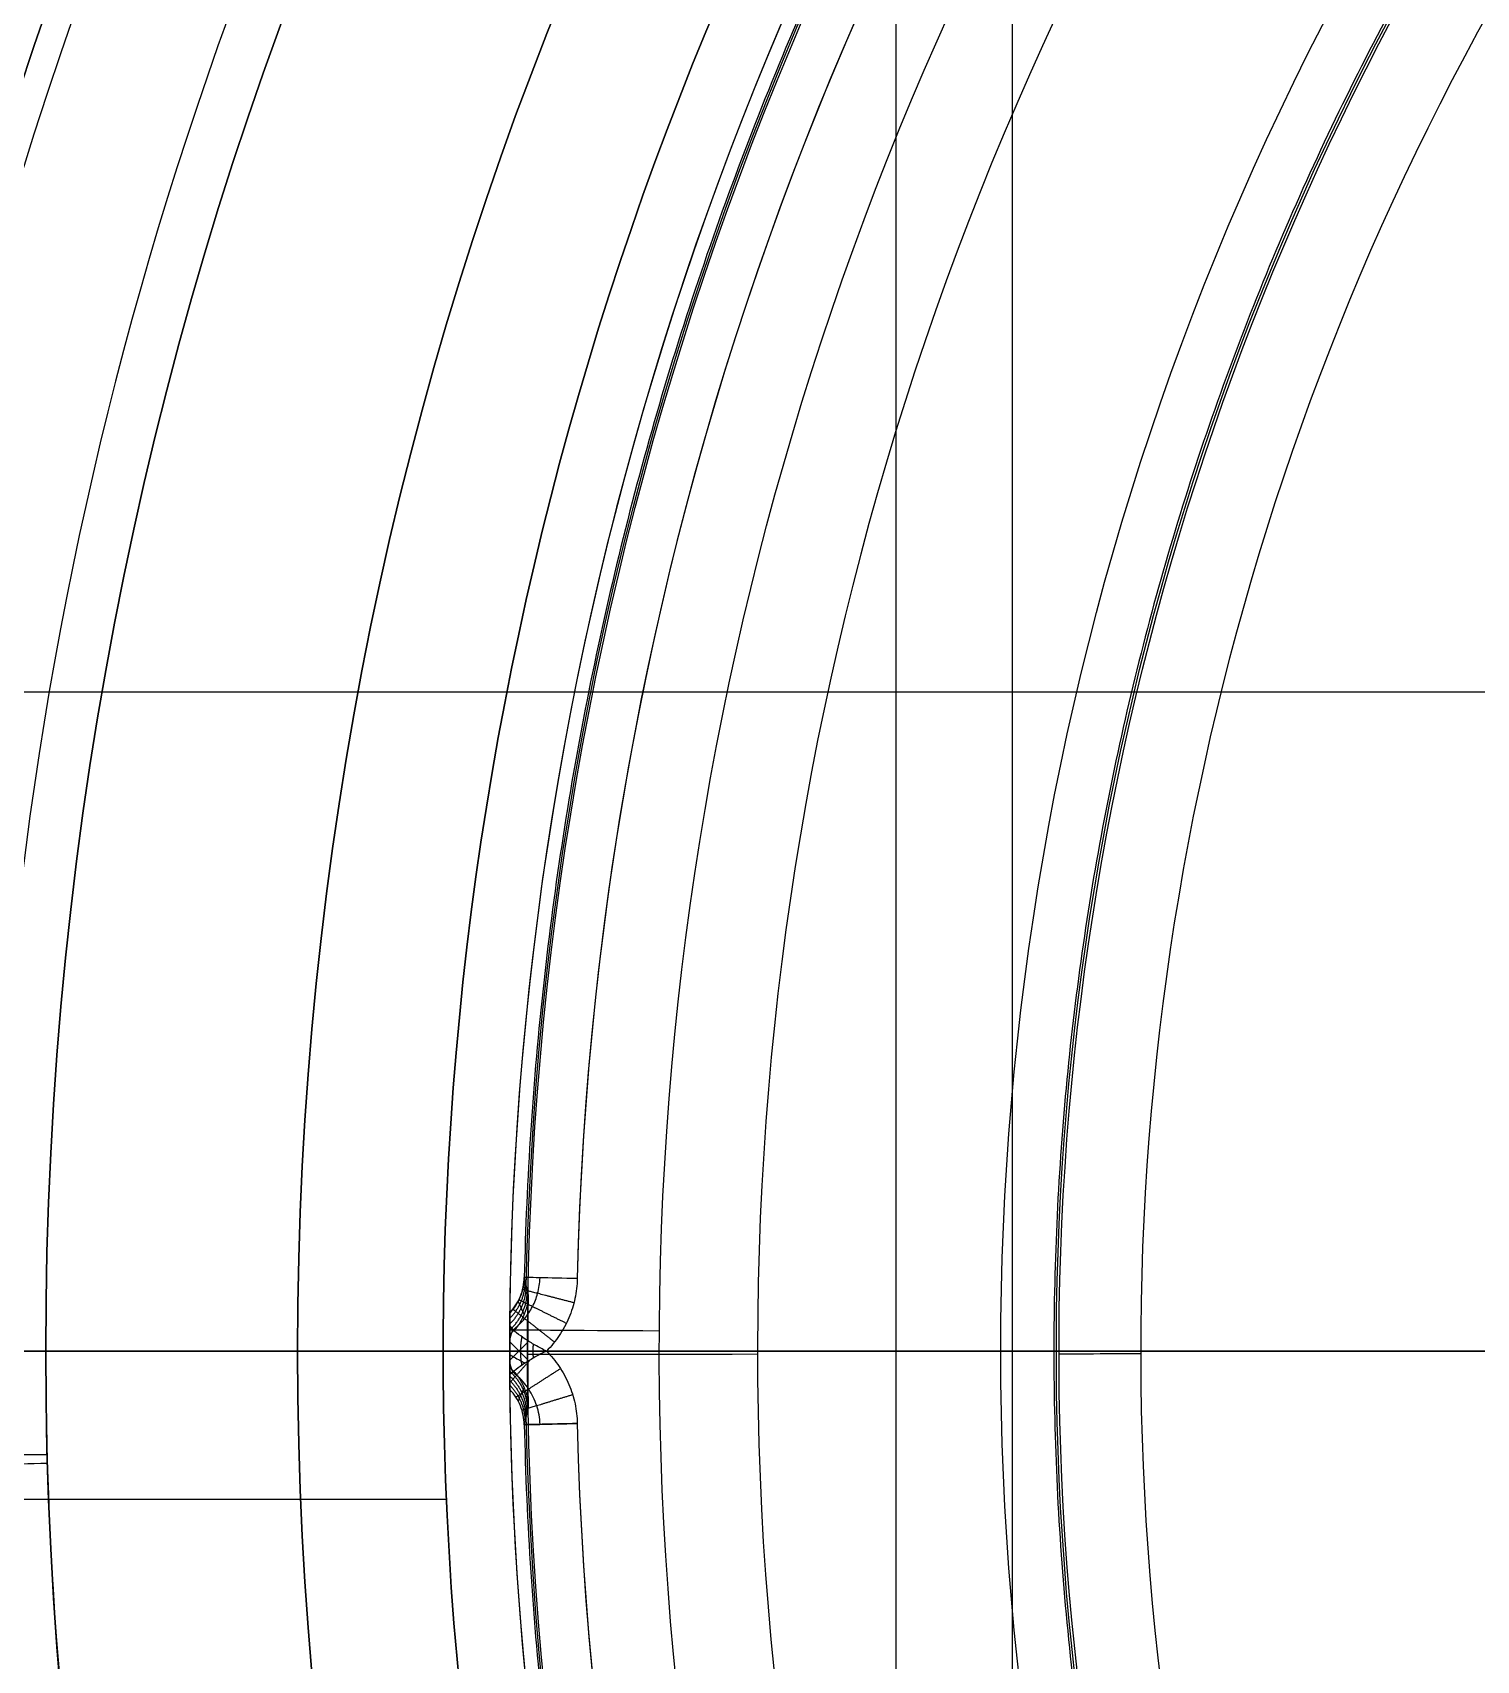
# Model space of a CAD drawing. Header units: centimetres. Extents: x -2.5 to 2.5, y -13.5 to 2.5.
# Drawn here: x -1.455 to -0.91, y -0.117 to 0.497 of the extents above; entities that cross this region are included whole.
import ezdxf

# ---------------------------------------------------------------- set-up
doc = ezdxf.new("R2010")
doc.units = ezdxf.units.CM
doc.layers.add('Default', color=7, linetype='Continuous', true_color=0x000000)

msp = doc.modelspace()

# ---------------------------------------------------------------- linework, layer by layer
at = {"layer": 'Default'}
for p, q in [((-1.085444867418393, -0.703188286738588, 3.05025), (-1.085444867418393, 0.7031882867385879, 3.05025)), ((-1.129334868729999, -0.5354106252681824, 1.8), (-1.129334868729999, 0.5354106253014034, 1.8)), ((-1.934088661488434, 0.2485981687420008, 3.25025), (1.934088661488434, 0.2485981687420008, 3.25025)), ((-0.4909104886577, 1.110223024625157e-16, 3.05025), (-1.679979246179, 1.110223024625157e-16, 3.05025)), ((-1.355, 0, -2.85), (-1.6, 0, -2.85)), ((-1.275, 0, 1.425), (-1.275, 0, 1.80390481340892)), ((-1.275, 0, 2), (-1.275, 0, 2.038058874029016)), ((-1.274995338086848, 0.003447877235792089, 2), (-1.268250340622577, -0.00329712022847909, 2)), ((-1.274995338067426, -0.003447884330139511, 2), (-1.268250340641236, 0.003297113096050755, 2)), ((-1.268181070798446, 0, 2.008428641840817), (-1.268254626441446, 0, 1.999999999999997)), ((-1.261131908990673, 0, 1.8), (-1.089826224211975, 0, 1.8)), ((-1.067802784775324, 0, 2.051775926654981), (-1.069825748228507, 0, 1.819967275293844)), ((-1.449470755163657, -0.03917307653600988, -2.3), (-1.599520399273624, -0.03917307653600988, -2.3)), ((-1.298792949515817, -0.05600780564355023, 1.4), (-1.523971169653997, -0.05600780564355023, 1.4))]:
    msp.add_line(p, q, dxfattribs=at)
for centre, radius, start, end in [((0, -3.552713678800501e-16, -12.2), 2.499690594652, 90.00000000000001, 270), ((6.260144145811217e-31, -2.810513849101996e-15, -12), 2.15, 6.258339040098019e-14, 180), ((1.026037000564491e-30, -2.847253253075996e-15, -12.2), 2.15, 8.802782785268832e-14, 180), ((0, 0, -12.1), 2.15, 0, 180), ((-1.414489680939823e-09, -1.493782253447762e-09, -11.7), 2.032971016854729, 44.41990661493926, 268.9001442872669), ((-3.742783860616328e-13, -3.552713678800501e-16, 2.203600857458), 2.003255677910626, 58.7228649888192, 180), ((0, -5.329070518200752e-16, -3.2), 1.999999999999999, 90.00000000000001, 270), ((-2.665881612866612e-23, 1.550963648536927e-26, 2.75025), 2, 6.808335925920901e-14, 180.0000000004184), ((8.110872002696602e-24, 6.462348535570529e-28, 3.20025), 2, 359.9999999997692, 180), ((0, 0, 2.97525), 2, 0, 180), ((-3.781255180363882e-32, -1.577721810442024e-30, 2.70025), 1.95, 4.877168357825511e-14, 180), ((3.794285072632901e-44, 1.893266172530429e-30, 3.25025), 1.95, 5.921042714818517e-14, 180), ((4.571270710749215e-32, -2.68212707775144e-30, 2.733148992834), 1.865415327864, 5.56658527882042e-14, 180), ((9.768836129104305e-31, -2.847253253075997e-15, -12.2), 1.85, 8.802782785268759e-14, 180), ((0, 0, -12.1), 1.85, 0, 180), ((1.776356839400251e-16, 0, 2.3), 1.82, 7.016709298534877e-15, 180), ((0, 0, 2.28), 1.8, 7.016709298534877e-15, 180), ((-3.552713678800501e-16, 3.552713678800501e-16, 2.197942286341), 1.8, 90.00000000000001, 180), ((-3.552713678800501e-16, 3.552713678800501e-16, 2.042057713659), 1.8, 90.00000000000001, 180), ((0, 0, 1.4), 1.8, 0, 180), ((0, 0, 1.625), 1.775, 90, 270), ((0, 0, 2.218104481907), 1.775, 90, 270), ((0, 0, 1.7715522409535), 1.775, 90, 270), ((0, 0, 2.230604481907), 1.775, 90.46838930645275, 270), ((-2.40802933149098e-12, -1.486122336302742e-12, -11.7), 1.7086088901431, 55.00316425220173, 268.5990959644928), ((0, 0, -11.7), 1.70860889014, 55.00316425226172, 268.5990959644133), ((0, 8.881784197001252e-16, -3.2), 1.700000000000001, 90.00000000000001, 270), ((1.576960784177572e-13, -2.664535259100376e-15, -12.2), 1.700000000000158, 44.99922551872517, 180), ((0, 0, -11.949951539505), 1.7, 44.99922551872132, 180), ((0, -1.776356839400251e-16, 1.943104481907), 1.695, 90.00000000000001, 270), ((0, -1.776356839400251e-16, 2.193104481907), 1.695, 90.00000000000001, 270), ((0, 0, 1.968104481907), 1.67, 90.00000000000001, 270), ((-6.418400859435261e-09, 4.475350401378365e-09, -2.3), 1.60000000544864, 304.7777720339693, 235.2222891541464), ((0, 0, -2.85), 1.6, 90.00000000000001, 270), ((0, 0, 1.4), 1.592735026919, 7.016709298534877e-15, 180), ((0, 0, 1.3), 1.535, 7.016709298534877e-15, 180), ((0, 0, 0.9500000000000001), 1.535, 0, 180), ((-6.090588475787544e-09, 2.87672047960541e-07, 1.6), 1.574999693184827, 110.3329123390494, 69.66708705205367), ((-7.888609052210118e-31, -8.881784197001282e-17, 0.5), 1.469836076253, 90.00000000000001, 270.0000000000001), ((-1.802714568569962e-31, -1.037837607336e-15, -2.35), 1.45, 0, 180), ((0, 0, 0.8650000000000001), 1.45, 0, 180), ((-1.776356839400251e-16, 1.776356839400251e-16, 0.5019870922843003), 1.45, 90.00000000061233, 180), ((1.479396646715422e-12, -9.206964080021863e-11, 1.4), 1.525000000073368, 112.0971810042805, 67.9028189950204), ((-2.003871841296328e-31, -1.055288824224e-15, -2.445), 1.355, 0, 180), ((0, 0, 1.4), 1.3, 118.4481734429889, 61.55182655701113), ((-3.070880286606946e-17, 1.694822060471779e-12, 1.425), 1.274999999998073, 118.4481734430453, 61.55182655695467), ((-3.267608406076761e-13, 9.345080265177331e-13, 2.038058873912966), 1.274999999998938, 118.448173491628, 269.6396628476234), ((0, 0, 1.7315294370165), 1.275, 118.448173467315, 61.55182647779476), ((8.881784197001273e-17, -9.174883075502294e-13, 2.143109796070999), 1.181485151023046, 118.722967137101, 61.27703286289901), ((4.440892098500626e-17, -1.101518876112095e-12, 2.097504004866), 1.037010000488325, 123.7969889265694, 56.20301107343055), ((-4.32157865049021e-11, 3.853095620343083e-11, 1.800000000017785), 1.249824701018576, 139.5589140320579, 178.7467931676473), ((0, 0, 1.8), 1.249824701076, 140.861921012843, 178.7467931659247), ((-8.505486093213222e-10, 2.237050323689053e-11, 2), 1.268254625591334, 179.0476281831752, 180.9523721402687), ((8.065242873556145e-09, 4.394762325219701e-11, 2), 1.275000008065342, 179.7175882027403, 180.2824115602164), ((0, 0, -12.1), 2.15, 180, 0), ((-1.751043754438797e-12, -1.84297022087776e-15, 2.203600857458), 2.003255677909249, 179.9999999999999, 238.7228649884983), ((5.445089946102565e-32, 1.577721810442024e-31, 2.733148992834), 1.865415327864, 180, 6.145651548693434e-14), ((0, 0, -12.1), 1.85, 180, 0), ((1.776356839400251e-16, 0, 2.3), 1.82, 180, 0), ((0, 0, 2.28), 1.8, 180, 0), ((0, 0, 2.042057713659), 1.8, 180, 270), ((0, 0, 1.4), 1.8, 180, 0), ((-1.805553913884908e-31, -8.832776948146517e-30, 2.984452014333), 1.773948508258, 179.9999999999993, 359.9999999999994), ((0, 0, -11.95018562705), 1.7, 180, 0), ((0, 0, 1.4), 1.592735026919, 180, 0), ((0, 0, 1.3), 1.535, 180, 0), ((0, 0, 0.9500000000000001), 1.535, 180, 0), ((0, 0, 0.8650000000000001), 1.45, 180, 0), ((0, 0, 0.5019870922842999), 1.45, 180, 270.0000000006124), ((3.823495761736303e-31, -2.810513849101997e-15, -12), 2.15, 180, 4.854997180391044e-14), ((1.092437577629426e-30, -2.847253253075997e-15, -12.2), 1.85, 180, 7.399440925561782e-14), ((-1.085463873042923e-31, -1.037837607336e-15, -2.35), 1.45, 180, 0), ((-1.137500810156507e-31, -1.055288824224e-15, -2.445), 1.355, 180, 0), ((-1.155045923347484e-31, -1.129686117271999e-15, -2.85), 1.355, 180, 0), ((-3.579269325371115e-10, -3.067585296889775e-10, 1.800000000155609), 1.249824700605068, 181.2532068266969, 220.4410859679422), ((0, 0, 1.8), 1.249824701076, 181.2532068403974, 220.2722720065723)]:
    msp.add_arc(centre, radius, start, end, dxfattribs=at)
at = {"layer": 'Default', "extrusion": (0, 0, -1)}
for centre, radius, start, end in [((-3.410332196196464e-07, 8.468541827344467e-07, 11.6), 2.132971868070293, 271.0998644742624, 132.7700319573599), ((0, 1.387778780781446e-17, 11.5897184822), 2.132441063012, 271.0998557517826, 90), ((-5.329070518200752e-16, -1.256106330060902e-13, -2.1), 2.000000000000126, 301.4084727153809, 89.99999999999999), ((0, 0, 0.5500000000000003), 2, 343.3398559759547, 89.99999999999999), ((9.775724749385784e-32, -1.97215226305253e-32, -2.70025), 1.912399958904, 359.9999999999999, 180), ((-1.088625035737969e-30, -2.810513849101997e-15, 12), 1.85, 0, 179.9999999999999), ((-5.433453440641863e-31, -1.262177448353619e-30, -2.984452014333), 1.773948508258, 6.671863942229313e-13, 180.0000000000007), ((1.060544128062e-15, -1.156408302449563e-13, -2.12), 1.845000000000115, 270, 90), ((0, 0, -2.3), 1.832180073765, 7.016709298534877e-15, 180), ((0, 0, 0.9000001103701888), 1.7, 336.1372350324376, 203.862718006589), ((0, 0, -2.238971143170501), 1.8, 0, 180), ((0, 0, -1.7210288568295), 1.8, 0, 180), ((-3.201812861426702e-16, 2.935429677108914e-14, -0.4), 1.700000000000167, 350.0409158370875, 189.9590841629125), ((0, 0, -1.918104481907), 1.775, 270, 90), ((5.551115123125783e-18, -1.133711180489883e-14, -2.2431044819065), 1.774999999999989, 270.0000000000021, 87.8627238197396), ((0, 0, -1.6), 1.75, 270, 90), ((0, 0, -1.943104481907), 1.75, 270, 90), ((0, 0, -2.193104481907), 1.75, 270, 90), ((0, 0, 2.95), 1.7, 270, 90), ((0, 0, 3.075000000000001), 1.7, 270, 89.99999999999999), ((-7.322225008673198e-17, 1.625366508051229e-14, -0.5), 1.6000000000001, 350.0409158370871, 189.9590841629129), ((0, 0, -2.168104481907), 1.67, 270, 90), ((0, 0, -2.068104481907), 1.67, 270, 89.99999999999999), ((0, 0, -1.125), 1.535, 0, 180), ((8.82851878883948e-32, -1.028652756343e-15, 2.3), 1.45, 4.064652518824339e-14, 180), ((0, 0, 2.325), 1.45, 0, 180), ((0, 0, -0.6834935461421502), 1.45, 0, 180), ((5.000772678936243e-14, -9.046399185308474e-11, -1.575), 1.550000000070636, 112.0971810147748, 67.90281898522515), ((-1.776356839400251e-16, -1.278941397231392e-10, -1.425), 1.550000000112033, 112.0971810140798, 67.90281898592026), ((0, 0, -1.5), 1.55, 112.0971810159446, 67.90281898405362), ((9.640642121862514e-32, -1.129686117272002e-15, 2.85), 1.355, 2.232401029309368e-14, 180), ((0, 0, 2.647500000000001), 1.355, 0, 180), ((4.440892098500626e-17, -1.626077050786989e-12, -1.4), 1.300000000001851, 118.4481734429547, 61.5518265570453), ((1.393624962404618e-08, -2.811223840382127e-08, -2.008428634931692), 1.268181102197558, 116.4704652346586, 63.52953589255723), ((-1.069722088686831e-12, 8.215650382226159e-16, -3.05025), 1.67997924618007, 8.45735083057741e-12, 38.16277396521216), ((1.001551702446189e-13, -5.233147248873138e-13, -2.128091050515), 1.218522490780611, 270.360337152387, 58.73487410759055), ((0, 0, -1.935767980715957), 1.068815170782211, 123.1689569521743, 56.83104304862568), ((0, 0, -1.914195773925644), 1.269003428578286, 1.097905428487439, 43.90223301838814), ((8.22453216642316e-14, 0, -1.8), 1.089826224211892, 319.8675305719289, 40.13246942807117), ((-1.026037000564491e-30, -2.847253253075996e-15, 12.2), 2.15, 179.9999999999999, 0), ((1.086203203015819e-31, 2.208810534618833e-30, -2.70025), 1.912399958904, 180, 359.9999999999999), ((-9.679907427317068e-31, -2.810513849101997e-15, 12), 1.85, 179.9999999999999, 0), ((0, 0, -2.3), 1.832180073765, 180, 0), ((0, 0, -1.7210288568295), 1.8, 180, 0), ((0, 0, -2.238971143170501), 1.8, 180, 0), ((-1.074873523521092e-12, 9.547918011776346e-16, -3.05025), 1.679979246180075, 321.8372260347879, 8.45260142428835e-12), ((0, 0, -1.125), 1.535, 180, 0), ((0, 0, 2.324999999999999), 1.45, 180, 0), ((0, 0, -0.6834935461421502), 1.45, 180, 0), ((0, 0, 2.6475), 1.355, 180, 0), ((0, 0, -2.197942286341), 1.8, 270, 0), ((-5.094560832352442e-33, -2.847253253076e-15, 12.2), 1.7, 180, 0), ((3.377219302564941e-26, 2.481541837659083e-25, 11.7003712541), 1.7, 271.4009040355867, 359.9999999904506), ((-6.20423039995443e-34, -1.028652756343e-15, 2.3), 1.45, 180, 7.016709298520406e-15), ((0, 0, -1.914195773925644), 1.269003428578286, 316.0978551015145, 358.9020945865736)]:
    msp.add_arc(centre, radius, start, end, dxfattribs=at)
at = {"layer": 'Default', "extrusion": (6.963337492440337e-05, 1.136543387614958e-14, -0.9999999975755967)}
msp.add_arc((0.0008147298903707467, -1.31912635985857e-13, 11.70025284899621), 1.700000002326435, 359.9999999904506, 124.6181258960143, dxfattribs=at)
at = {"layer": 'Default', "extrusion": (1.185738763352164e-07, 1.917660872554058e-06, -0.9999999999981544)}
msp.add_arc((4.65434932543532e-08, -7.524191470356261e-07, -2.284937504049541), 1.752386096327069, 93.53520999034606, 86.46480574627344, dxfattribs=at)
at = {"layer": 'Default', "extrusion": (-4.416450215434877e-08, 4.392315963832166e-08, 0.9999999999999981)}
msp.add_arc((-1.019762138645356e-07, 9.998766903750547e-08, -2.200000090908275), 1.700000004086728, 304.7777720676715, 235.2222895058525, dxfattribs=at)
at = {"layer": 'Default', "extrusion": (1.792447683750321e-07, -2.74029957633971e-07, -0.9999999999999465)}
msp.add_arc((-3.660868122540455e-07, -5.596745233495262e-07, -2.05177623579187), 1.067802782053502, 123.1390102452997, 56.8609898534229, dxfattribs=at)
at = {"layer": 'Default', "extrusion": (0.02187084152112274, 0.9997608045383446, -2.040229340994574e-10)}
msp.add_arc((1.249748015772302, 1.820076019035507), 0.02007616549013247, 270.2188542514632, 0.2188543425597984, dxfattribs=at)
at = {"layer": 'Default', "extrusion": (0.006289028268609814, 0.9999802238661706, 0)}
msp.add_arc((1.175, 2.038058874065), 0.1, 0, 64.20039402724913, dxfattribs=at)
at = {"layer": 'Default', "extrusion": (0, 1, 0)}
for centre, radius, start, end in [((0, -0.3925880267139), 3.2, 56.7961768378483, 79.47470515182924), ((0, -0.3925880267139), 2.799753573248, 64.20039402750977, 76.94699215764597), ((0, -0.3951913834414), 2.7998, 65.03976692541008, 71.45146731203695), ((0, -0.3951913834414), 2.6998, 67.41173485067564, 77.69063899322917)]:
    msp.add_arc(centre, radius, start, end, dxfattribs=at)
at = {"layer": 'Default', "extrusion": (-0.0009333331978271778, 0.9999995644444761, 0)}
msp.add_arc((1.118186782334, 2.007119662159001), 0.15, 0.4999997542017149, 65.03976692540753, dxfattribs=at)
at = {"layer": 'Default', "extrusion": (-0.0009333331978280778, 0.9999995644444761, 0)}
msp.add_arc((1.017804688974, 2.051339559568), 0.05, 0.500046239641507, 67.41173485088599, dxfattribs=at)
at = {"layer": 'Default', "extrusion": (0.02187084034256785, -0.9997608045641267, -2.848359365244821e-10)}
msp.add_arc((-1.249835560419659, 1.819989140583972, 1.064938549604864e-09), 0.01998914349876509, 179.5311952312691, 270.0311269307681, dxfattribs=at)
at = {"layer": 'Default', "extrusion": (0.02911691295174031, -0.9995760128075107, 0)}
msp.add_arc((-1.469836076253, 0.6000000000000002), 0.1, 270, 281.4411172348036, dxfattribs=at)
at = {"layer": 'Default'}
for points, degree in [([(-0.9515856286702999, 0.8407980509584999, 1.82), (-0.9761741370125292, 0.8129669585845897, 1.820000438242493), (-1.022899834646273, 0.7551598931879688, 1.820208936419138), (-1.085128615284114, 0.6626375871331232, 1.820126852271944), (-1.139010919066851, 0.5650190638246081, 1.820150592807792), (-1.184132858129849, 0.4630575792678396, 1.820145993895069), (-1.220149050748901, 0.3575328665982916, 1.82014899216098), (-1.246781402013986, 0.2492587764252389, 1.820149941243825), (-1.263825235589157, 0.1390682612033833, 1.820151425728759), (-1.268708156571844, 0.0648946253270171, 1.820152268528966), (-1.269520298658105, 0.02777212019541944, 1.82015270435775)], 3), ([(-0.8053159254546, 0.7042683457085, 1.819967277582), (-0.8278029405371999, 0.6785550946331, 1.819967276094), (-0.8703183458535, 0.624966971922, 1.819759656526), (-0.9261108987204001, 0.5388463933102, 1.819843103759), (-0.9734114306463001, 0.4477807081188, 1.81982074418), (-1.011783876564, 0.3526055600421, 1.819826735263), (-1.040875061779, 0.2541974431532, 1.819825130509), (-1.06041880889, 0.1534575809865, 1.819825558443), (-1.070235763054, 0.05130967407560996, 1.819825451459), (-1.070235819211, -0.05130849999765005, 1.819825451459), (-1.060418977826, -0.1534564135456001, 1.819825558443), (-1.04087534013, -0.2541963059314, 1.819825130509), (-1.011784256566, -0.3526044694697001, 1.819826735261), (-0.9734119169111001, -0.4477796520051001, 1.819820744188), (-0.9261114578105, -0.5388454385881002, 1.819843103728), (-0.8703189176875, -0.6249661847504001, 1.819759656642), (-0.8278034740247, -0.6785544477657002, 1.819967275844), (-0.8053161755484001, -0.7042680597427001, 1.819967277174)], 3), ([(-0.4909104886577, 0.2080677761831, 3.05025), (-0.7144983133587001, 0.4316556008841, 3.05025), (-0.9380861380597001, 0.6552434255851, 3.05025)], 2), ([(-1.274917418451, 0.01451124154461, 1.820620777252), (-1.274084970586329, 0.01540118220857372, 1.820592747000738), (-1.272582492723795, 0.01733440131368625, 1.82053019822609), (-1.270891325617945, 0.02059985671158828, 1.820417156183026), (-1.269821643137159, 0.02411944793912048, 1.820290837213616), (-1.269546605213666, 0.02655320565110643, 1.820198839747448), (-1.269520298658105, 0.02777212019541944, 1.82015270435775)], 3), ([(-1.269520298658105, 0.02777212019541944, 1.82015270435775), (-1.269359769030971, 0.02703527017027112, 1.840391090349906), (-1.269038967028814, 0.0255595316636001, 1.880697885525349), (-1.268558531426763, 0.02333291826932568, 1.940660279345351), (-1.268238994637537, 0.02183478328533511, 1.980278260074437), (-1.268079426376, 0.02107998799334999, 2)], 3), ([(-1.249525748667, 0.02733471793252999, 1.800000000004), (-1.249581650855, 0.02478599688319999, 1.800000016736), (-1.250168809347, 0.01978975348060999, 1.799999984142), (-1.252471218157, 0.01246537382923999, 1.800000030397), (-1.256151428939, 0.005710542642165996, 1.799999894268), (-1.259334271094, 0.001810908600356998, 1.800000226444), (-1.261133870424, -1.976050644235e-06, 1.800000228629)], 3), ([(-1.268079426376, 0.02107998799334999, 2), (-1.268103101857719, 0.01965579729491787, 2), (-1.268446274627623, 0.01688369601346981, 2), (-1.269821241446791, 0.01287775854494557, 2), (-1.272010467727974, 0.009251621254721917, 2), (-1.273911291958376, 0.007214153302017404, 2), (-1.274984511844, 0.006284469665097001, 2)], 3), ([(-1.274917418451, 0.01451124154461, 1.820620777252), (-1.274927971416, 0.01358408692329989, 1.84077394551), (-1.274946909261, 0.01174278380517967, 1.88093174742), (-1.274969152243, 0.009007672999962331, 1.940725135219), (-1.274980035006, 0.007192724230907112, 1.980291158876), (-1.274984511844, 0.006284469665097001, 2)], 3), ([(-1.274969162948, 0.008867554947584, 1.807752056936), (-1.274962252213, 0.009861051071681, 1.808771115715), (-1.274948109159, 0.0115706332783, 1.81086457097), (-1.274929989633, 0.01338529132029, 1.814129276592), (-1.274918640705, 0.01440669459049, 1.81740672152), (-1.274916859555, 0.01456034458879, 1.819553327394), (-1.274917418451, 0.01451124154461, 1.820620777252)], 3), ([(-1.274969236752, -0.008856935653066, 1.807738352533), (-1.274974801936, -0.008055263386435, 1.806918913855), (-1.274985526149, -0.006309898613967, 1.805522323026), (-1.274997740611, -0.003087401821194, 1.804142478103), (-1.275001337261, 0.0002403870877205, 1.803763611011), (-1.274996813516, 0.00334302206283, 1.804244134844), (-1.274985518122, 0.006290408785802001, 1.805528631011), (-1.274974865601, 0.008047734284073, 1.806910995689), (-1.274969162948, 0.008867554947584, 1.807752056936)], 3), ([(-1.261133870424, -1.976050644235e-06, 1.800000228629), (-1.262618654505, 0.0006790977934838, 1.800000978939), (-1.265436334544, 0.002178499549335, 1.800348203915), (-1.269280040749, 0.00454423121, 1.801887340966), (-1.272531506759, 0.006866505363755, 1.804357844686), (-1.274238975275, 0.008252296624461001, 1.806550570965999), (-1.274969162948, 0.008867554947584, 1.807752056936)], 3), ([(-1.45, 0, 0.8650000000000001), (-1.4925, 0, 0.9075000000000001), (-1.535, 0, 0.9500000000000001)], 2), ([(-1.45, 0, 0.8650000000000001), (-1.45, 1.105095698207691e-17, 0.6834935461421501), (-1.45, 2.210191396415381e-17, 0.5019870922842999)], 2), ([(-1.45, -2.836929901556666e-16, -2.3), (-1.45, -2.542245579229637e-16, -2.325), (-1.45, -2.247561256902608e-16, -2.35)], 2), ([(-1.355, -2.527544613121746e-16, -2.445), (-1.4025, -2.387552935012177e-16, -2.3975), (-1.45, -2.247561256902608e-16, -2.35)], 2), ([(-1.355, -2.527544613121746e-16, -2.445), (-1.355, -2.870016433205871e-16, -2.6475), (-1.355, -3.212488253289996e-16, -2.85)], 2), ([(-1.261133870424, -1.976050644235e-06, 1.800000228629), (-1.262643668102, -0.0006949303496688001, 1.800001390513), (-1.265519779931, -0.002223750461241, 1.800366119393), (-1.269396531512, -0.004618475124817, 1.80193884317), (-1.272712756802, -0.007015997375032001, 1.804552085788), (-1.274298635926, -0.008281136525217002, 1.806626793457), (-1.274969236752, -0.008856935653066, 1.807738352533)], 3), ([(-1.261133870424, -1.976050644235e-06, 1.800000228629), (-1.25936187201, -0.001787677385359998, 1.800000490868), (-1.256198654235, -0.005637162050602995, 1.799999770201), (-1.252466277733, -0.01245683952141999, 1.800000067994), (-1.250149489931, -0.01987926453380999, 1.799999957823), (-1.249580902767, -0.02482742505763998, 1.800000053083), (-1.249525748571, -0.02733471806836998, 1.800000000035)], 3), ([(-1.27498451187, -0.006284464302355, 2), (-1.274980034412, -0.007192845646038113, 1.980288451929), (-1.274969150091, -0.009007983313095333, 1.940718846265), (-1.274946907042, -0.01174302161803967, 1.880925390061), (-1.274927968924, -0.01358431299418989, 1.840771458772), (-1.274917417026, -0.01451136668923, 1.820620556236)], 3), ([(-1.274917417026, -0.01451136668923, 1.820620556236), (-1.274916799365, -0.01456563225322, 1.81944136075), (-1.274919177243, -0.01436050406159, 1.817131887439), (-1.274931358386, -0.01325666039442, 1.813849941591), (-1.27494931696, -0.01143379431815, 1.810683390965), (-1.2749627097, -0.00979716626004, 1.808701745848), (-1.274969236752, -0.008856935653066, 1.807738352533)], 3), ([(-1.269520298655649, -0.02777212031135319, 1.820152693664375), (-1.269546623358509, -0.02655439361685188, 1.820198710175291), (-1.269821125404138, -0.0241223782108255, 1.820290783254965), (-1.270889873269799, -0.0206034802598898, 1.820416952386858), (-1.272580861845215, -0.01733654914671937, 1.820530150600193), (-1.274084374874067, -0.01540215837443909, 1.820592468429504), (-1.274917417026, -0.01451136668923, 1.820620556236)], 3), ([(-1.268079426257, -0.02107999510712, 2), (-1.268238984252056, -0.02183472426778785, 1.980279852579374), (-1.2685585038161, -0.02333276842674813, 1.940663986424537), (-1.269038943867115, -0.02555941834113516, 1.880700991350271), (-1.269359757622265, -0.02703522414284136, 1.840392404700195), (-1.269520298655649, -0.02777212031135319, 1.820152693664375)], 3), ([(-1.269520298655649, -0.02777212031135319, 1.820152693664375), (-1.268708159538627, -0.06489462321052875, 1.820152257778586), (-1.263825245251567, -0.1390682551199109, 1.820151432755524), (-1.246781422177297, -0.2492587711094784, 1.820149940900534), (-1.220149084084076, -0.3575328530561491, 1.820148993564925), (-1.184132909556146, -0.4630575562739759, 1.820145994597849), (-1.139010965325011, -0.5650190815623234, 1.820150593474689), (-1.085128681082189, -0.6626375873931761, 1.820126852687114), (-1.022899904161313, -0.7551599197296599, 1.820208936794761), (-0.9761740371437497, -0.8129671977284927, 1.820000438174793), (-0.9515856286561001, -0.84079805109, 1.82)], 3)]:
    msp.add_open_spline(points, degree=degree, dxfattribs=at)
for points, weights in [([(-1.274939784508831, 0.0123902127533199, 1.866823064980808), (-1.271265488747324, 0.01609402055625453, 1.866932109746817), (-1.269253231493786, 0.0208811459689118, 1.867094839412593), (-1.26914550503169, 0.02604866935836742, 1.867286937666528)], [1.025120443734883, 0.9844116288949387, 0.9931806703131604, 1.051427567989548]), ([(-1.274919456680778, 0.0143277497956841, 1.824609366047689), (-1.27146701502372, 0.01799082375388523, 1.824717604638204), (-1.269591031610791, 0.02262686210452811, 1.824874351983154), (-1.26948146033332, 0.027594239956094, 1.82505736217125)], [1.018420695640679, 0.9847740653276672, 0.9972207973462863, 1.055760891696536]), ([(-1.274974960314941, 0.007991865845231694, 1.962857768527926), (-1.270808372301709, 0.01174937934821446, 1.96296832502097), (-1.268476676930187, 0.01685610474092691, 1.963145389577298), (-1.268375313394412, 0.02247265197134639, 1.963359956209553)], [1.045724575837196, 0.9865337933678793, 0.9848101715859531, 1.040553710491417]), ([(-1.274958570838736, 0.01027876432678684, 1.912935481535555), (-1.271045602249036, 0.0140149018876794, 1.91304526813247), (-1.268881774043468, 0.01895952235820129, 1.913214696219901), (-1.26877671314107, 0.0243433505368302, 1.913417190234481)], [1.033976240543393, 0.9848591212070781, 0.9889959384448768, 1.046386692256789]), ([(-1.253668052884819, 0.01044600901337132, 1.800000000336464), (-1.264373529852452, 0.01574519018378981, 1.799997809088248), (-1.271841809890668, 0.01944196792414445, 1.808544616723243), (-1.271590662608883, 0.01931765072184069, 1.820469851082202)], [1.175412740223535, 0.9402196855371613, 0.9415364172930416, 1.179362935491175]), ([(-1.250786557816263, 0.01819956373103049, 1.800000000024879), (-1.262298191640709, 0.02117154637389633, 1.799999409683888), (-1.27034392742572, 0.02324873085235593, 1.808481201745741), (-1.270149793629164, 0.02319861092304201, 1.820338148704973)], [1.172122938229606, 0.9402366503535639, 0.9426505568240157, 1.179364657640962]), ([(-1.258150044464573, 0.003362815271840706, 1.800000001185652), (-1.267555010235112, 0.01080580005265461, 1.799995871206433), (-1.274105791774376, 0.0159900153374631, 1.808598663987256), (-1.273831821019097, 0.01577319794436725, 1.820582829788481)], [1.178290759215374, 0.9402134704346902, 0.9405702808857364, 1.179361190568512]), ([(-1.274993797074669, 0.004161752730174739, 1.804657765904564), (-1.274719116777453, 0.005518960207676777, 1.804984830331017), (-1.274318066806144, 0.006776450060504612, 1.80546232528705), (-1.273810196577565, 0.007912556182940346, 1.806066977136521)], [1.037991857049161, 1.059179472347425, 1.08922915198449, 1.128140895960357]), ([(-1.273365067862969, 0.007560663149809007, 1.805521001087899), (-1.273959471322667, 0.008319667617020332, 1.806439650495087), (-1.274493970426866, 0.009002179135402319, 1.807448822085489), (-1.274963618069863, 0.009601880656713606, 1.808538014375562)], [1.000446950995747, 0.999040655209773, 1.00095295786565, 1.006183858963379]), ([(-1.27036266930497, -0.005340804120971437, 1.802785615936756), (-1.271094366838277, -0.00181083348077031, 1.801463446313853), (-1.271064624163532, 0.001953415826267979, 1.801516726313582), (-1.270362069457481, 0.005340921015135236, 1.80278542927429)], [1.003695670353895, 0.9867232235269788, 1.028210526293317, 1.128157578652909]), ([(-1.266069406015762, -0.002592970064431885, 1.800710673035673), (-1.266189174701829, -0.0008438959005736201, 1.800380371329259), (-1.266184741020652, 0.0009113465969907941, 1.800391896847539), (-1.266068039736998, 0.002602357754309949, 1.800712429892901)], [1.021368777784937, 1.042012821337297, 1.07761478170925, 1.128174658900796]), ([(-1.261143101628867, -6.214069216488993e-06, 1.800000282016634), (-1.261143106511348, -3.346499344776453e-06, 1.80000028042203), (-1.261143111194003, -4.790456346656235e-07, 1.800000279786839), (-1.261143115676882, 2.388291564614695e-06, 1.800000280110826)], [1.127916346124919, 1.128008253457402, 1.128100210316146, 1.128192216701151]), ([(-1.273812572030284, -0.007906168575992805, 1.806063296532761), (-1.27431823582961, -0.006773805470828291, 1.80546139360134), (-1.274715519551676, -0.005526236746380117, 1.804988517194444), (-1.274988509454441, -0.004186567514477335, 1.804663610470752)], [1.072697203850855, 1.044690305106885, 1.024775736628437, 1.012953498415509]), ([(-1.267315706338118, -0.003340991365497803, 1.80114673160998), (-1.270713014586938, -0.007142697391061435, 1.802951827146631), (-1.273402777491764, -0.01015263558143631, 1.806589505352072), (-1.274942255117619, -0.01187536455912197, 1.811535327677076)], [1.055353453779505, 0.9922232375263565, 0.9830926897498857, 1.027961810450092]), ([(-1.274977207410143, -0.007625107834093369, 1.970849414208355), (-1.270770534139218, -0.01138475527436513, 1.970960102004935), (-1.268411552220541, -0.01651662506609398, 1.971138443445725), (-1.268310850439552, -0.02217036454693899, 1.971355046030711)], [1.047847708120692, 0.9869362872402491, 0.9841812756121957, 1.039582673236531]), ([(-1.274964864388964, -0.009466810631267851, 1.930671735183521), (-1.2709611845348, -0.01321213907331537, 1.930781791202272), (-1.26873820058293, -0.01821534232383567, 1.930953874364802), (-1.268634359530314, -0.02368196257626737, 1.931160543004275)], [1.03786932962064, 0.9852988842459072, 0.9874624100277071, 1.04435990696604]), ([(-1.274950791741677, -0.01120181154722134, 1.892770394398901), (-1.271141701426804, -0.01492533243358929, 1.892879868034377), (-1.269044532143445, -0.01980201973447794, 1.893046336729712), (-1.268938219703426, -0.02509148785566236, 1.893244211860643)], [1.029889772888518, 0.9845460056085512, 0.9907932266277031, 1.048631435945973]), ([(-1.255831484559743, -0.006619650166440541, 1.800000000324549), (-1.265913040705708, -0.01307478301645917, 1.79999784369219), (-1.272939587085665, -0.01757381964360651, 1.808575162412873), (-1.272671764166184, -0.01740233495398722, 1.82053176736901)], [1.17694440125889, 0.9402165821804517, 0.9410212588759503, 1.179358431345387]), ([(-1.274934432215441, -0.01292471081327415, 1.855164755369119), (-1.271321123660109, -0.01661835281590198, 1.855273593165006), (-1.269346737799495, -0.02136441219601914, 1.855434660794261), (-1.269238445091275, -0.02647688094232768, 1.855624214219269)], [1.023143986269477, 0.9844428829151373, 0.9942784291056492, 1.052650624841014]), ([(-1.251268994024431, -0.01648916386310133, 1.800000000018872), (-1.262649169191482, -0.01997263240351248, 1.799999482548615), (-1.270599471379454, -0.02240621775278044, 1.808495798749183), (-1.270390713432529, -0.02234231700167388, 1.820367728091333)], [1.172842295733883, 0.9402326103879217, 0.9424060208998375, 1.17936252726963]), ([(-1.249525748571003, -0.02733471806823008, 1.800000000106486), (-1.261343268503536, -0.02759323897839557, 1.800000000106119), (-1.269622906958098, -0.0277743649406403, 1.808401433702712), (-1.269520203407058, -0.02777211819041787, 1.820174507045444)], [1.168147690126968, 0.9402714917716112, 0.944011150305414, 1.179366665728376])]:
    msp.add_rational_spline(points, weights, degree=3, dxfattribs=at)
for points, knots in [([(-1.273848794014605, 0.007945584954312883, 1.806118398217453), (-1.273810704657662, 0.007974529282326961, 1.80611795123869), (-1.27216580580148, 0.009231684606842674, 1.80609850695947), (-1.26937559957894, 0.01194616958858608, 1.806054193441419), (-1.266290675468852, 0.01666141788814401, 1.80596944208688), (-1.264244382203698, 0.02187567189267308, 1.805871332678982), (-1.263647737634465, 0.02564600362344145, 1.805797154770794), (-1.263563713249931, 0.02764181349154154, 1.805757765548661)], [0.6821622909539119, 0.6821622909539119, 0.6821622909539119, 0.6821622909539119, 0.684161637968, 0.768684615305, 0.8436083803757, 0.9175539626964, 0.9999999997774234, 0.9999999997774234, 0.9999999997774234, 0.9999999997774234]), ([(-1.271841414452021, 0.01882737265032852, 1.820484183634669), (-1.271824522855667, 0.01878546623111779, 1.821904950263013), (-1.271640025435867, 0.0183286789949935, 1.837404641860847), (-1.271267635525574, 0.01742715308101661, 1.868284070430555), (-1.270697011386445, 0.0161093404804835, 1.914394407262491), (-1.270132168850295, 0.01487793100973621, 1.958732551136551), (-1.269753308867841, 0.01409989269504373, 1.987691278603399), (-1.269590495878395, 0.01377491221139409, 1.999998141965562)], [0.759887527093168, 0.759887527093168, 0.759887527093168, 0.759887527093168, 0.7623889434852, 0.7871764262762, 0.8142537376275, 0.8435692570301, 0.8652348346850118, 0.8652348346850118, 0.8652348346850118, 0.8652348346850118]), ([(-1.274998694208599, -0.001332713440842908, 1.803979979248268), (-1.27358300234877, -0.002167235552062404, 1.803173544885694), (-1.271640811136083, -0.003276515495299102, 1.802455805015952), (-1.269665444776423, -0.004294531401755269, 1.802106768095328), (-1.269180441678279, -0.004537366829903562, 1.802041944545071)], [0.5023300439288858, 0.5023300439288858, 0.5023300439288858, 0.5023300439288858, 0.6549303746307, 0.7044528863122602, 0.7044528863122602, 0.7044528863122602, 0.7044528863122602]), ([(-1.27498451187, -0.006284464302355, 2), (-1.273911290785115, -0.007214148477577698, 2), (-1.272010464259231, -0.00925161778367759, 2), (-1.269821236580993, -0.01287775838654062, 2), (-1.268446265073681, -0.01688369860839875, 2), (-1.268103101072568, -0.01965580324440252, 2), (-1.268079426257, -0.02107999510712, 2)], [-0.1689511841793765, -0.1689511841793765, -0.1689511841793765, -0.1689511841793765, -0.1267133865922484, -0.08447558900512034, -0.04223779141799223, 0, 0, 0, 0]), ([(-1.263563701881256, -0.02764181336136843, 1.805757754562635), (-1.263663986348054, -0.02526366649760062, 1.805804586425869), (-1.264515820075338, -0.02055406435057678, 1.805897067572269), (-1.267609282901426, -0.01415657097585711, 1.806015636237719), (-1.271106425732639, -0.01015515159673854, 1.806083820193474), (-1.273377588745163, -0.008303355430227293, 1.806113039855476), (-1.273860738599464, -0.007936685048561555, 1.806118673450332)], [-3.274389037158732e-10, -3.274389037158732e-10, -3.274389037158732e-10, -3.274389037158732e-10, 0.09825768599009, 0.1955066093354, 0.2925227320447, 0.3178743812509708, 0.3178743812509708, 0.3178743812509708, 0.3178743812509708]), ([(-1.269590489557634, -0.01377490991426295, 1.999998141870227), (-1.269718035801268, -0.01402949948055394, 1.990357089190081), (-1.270020242721823, -0.01464630777851645, 1.967314296406936), (-1.27047844823572, -0.01562822288795171, 1.931630240803326), (-1.270962282422558, -0.01671730567387586, 1.893044801822757), (-1.271413393763169, -0.0177773694814091, 1.856249283752473), (-1.271703368315902, -0.01848488837814653, 1.832095420809336), (-1.271841418640347, -0.01882737984724573, 1.820483886038498)], [0.134765191674757, 0.134765191674757, 0.134765191674757, 0.134765191674757, 0.1517377517002, 0.1753313018163, 0.1975873597192, 0.2196692844422, 0.2401126718897029, 0.2401126718897029, 0.2401126718897029, 0.2401126718897029])]:
    msp.add_open_spline(points, degree=3, knots=knots, dxfattribs=at)

doc.saveas('drawing.dxf')
